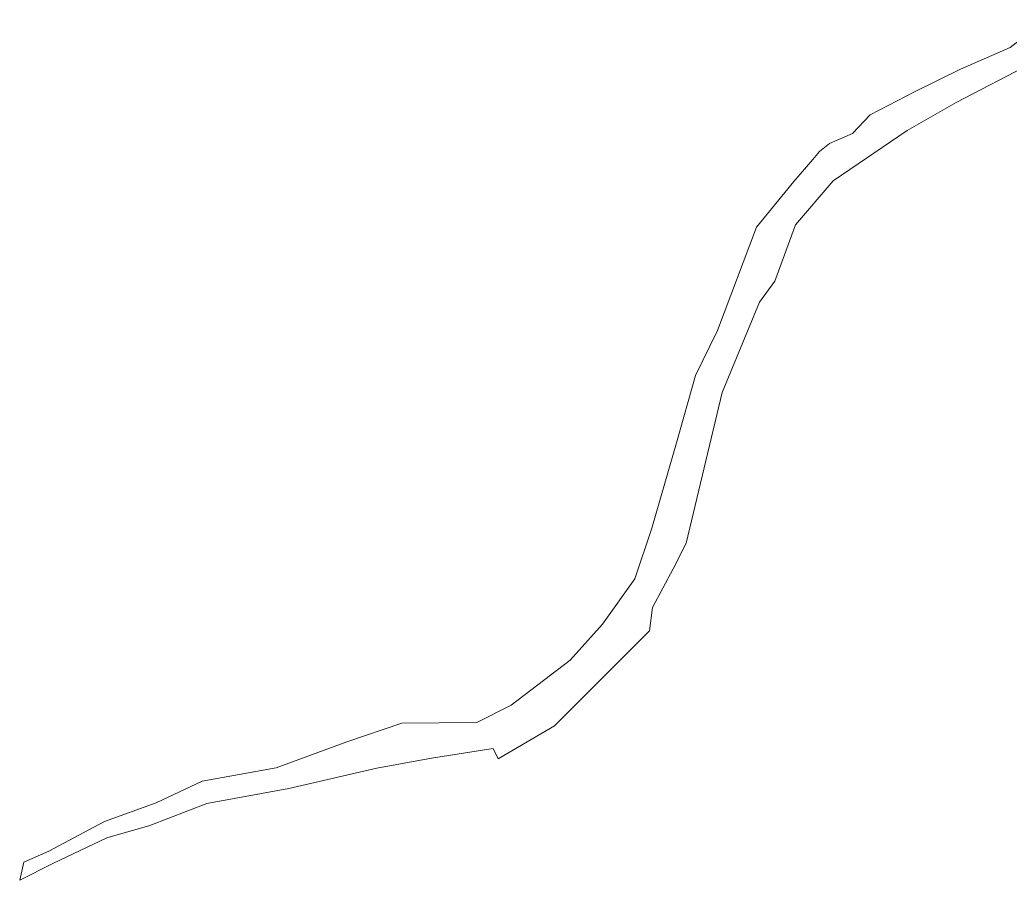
# Model space of a CAD drawing. Header units: metres. Extents: x 7511813 to 7512681, y 4687070 to 4687670.
# Drawn here: x 7511812.6 to 7512208.8, y 4687070.1 to 4687414.2 of the extents above; entities that cross this region are included whole.
import ezdxf

# ---------------------------------------------------------------- set-up
doc = ezdxf.new("R2010")
doc.units = ezdxf.units.M
doc.layers.add('Parc-Kojshi', color=251, linetype='Continuous', lineweight=0)

msp = doc.modelspace()

# ---------------------------------------------------------------- linework, layer by layer
at = {"layer": 'Parc-Kojshi', "flags": 128}
for points in [[(7512091.709, 4687290.023), (7512107.339, 4687331.331), (7512122.279, 4687349.57), (7512129.829, 4687358.36), (7512132.449, 4687361.559), (7512136.449, 4687364.759), (7512145.759, 4687368.739), (7512152.799, 4687376.218), (7512170.739, 4687385.528), (7512188.899, 4687394.437), (7512208.739, 4687403.216), (7512223.009, 4687414.235)], [(7512217.474, 4687396.952), (7512187.186, 4687381.178), (7512167.509, 4687370.028), (7512137.987, 4687349.836), (7512122.919, 4687332.281), (7512114.579, 4687309.652), (7512108.559, 4687301.252), (7512093.608, 4687265.114), (7512079.108, 4687204.856), (7512073.978, 4687194.706), (7512065.637, 4687179.177), (7512064.497, 4687169.817), (7512026.507, 4687131.83), (7512003.927, 4687118.711), (7512001.988, 4687122.741), (7511977.258, 4687118.981), (7511955.448, 4687114.982), (7511920.179, 4687106.763), (7511887.349, 4687100.835), (7511864.639, 4687091.945), (7511847.399, 4687087.036), (7511826.05, 4687076.977), (7511812.58, 4687070.128), (7511814.13, 4687077.377), (7511824.18, 4687081.717), (7511846.45, 4687093.606), (7511867.099, 4687101.125), (7511885.599, 4687109.704), (7511915.149, 4687115.073), (7511943.439, 4687125.502), (7511965.448, 4687132.921), (7511995.378, 4687133.18), (7512009.178, 4687140.14), (7512032.688, 4687158.059), (7512045.698, 4687172.548), (7512058.598, 4687190.707), (7512065.438, 4687210.896), (7512068.939, 4687222.934), (7512075.358, 4687245.015), (7512082.889, 4687271.954), (7512091.709, 4687290.023)]]:
    msp.add_lwpolyline(points, dxfattribs=at)

doc.saveas('drawing.dxf')
